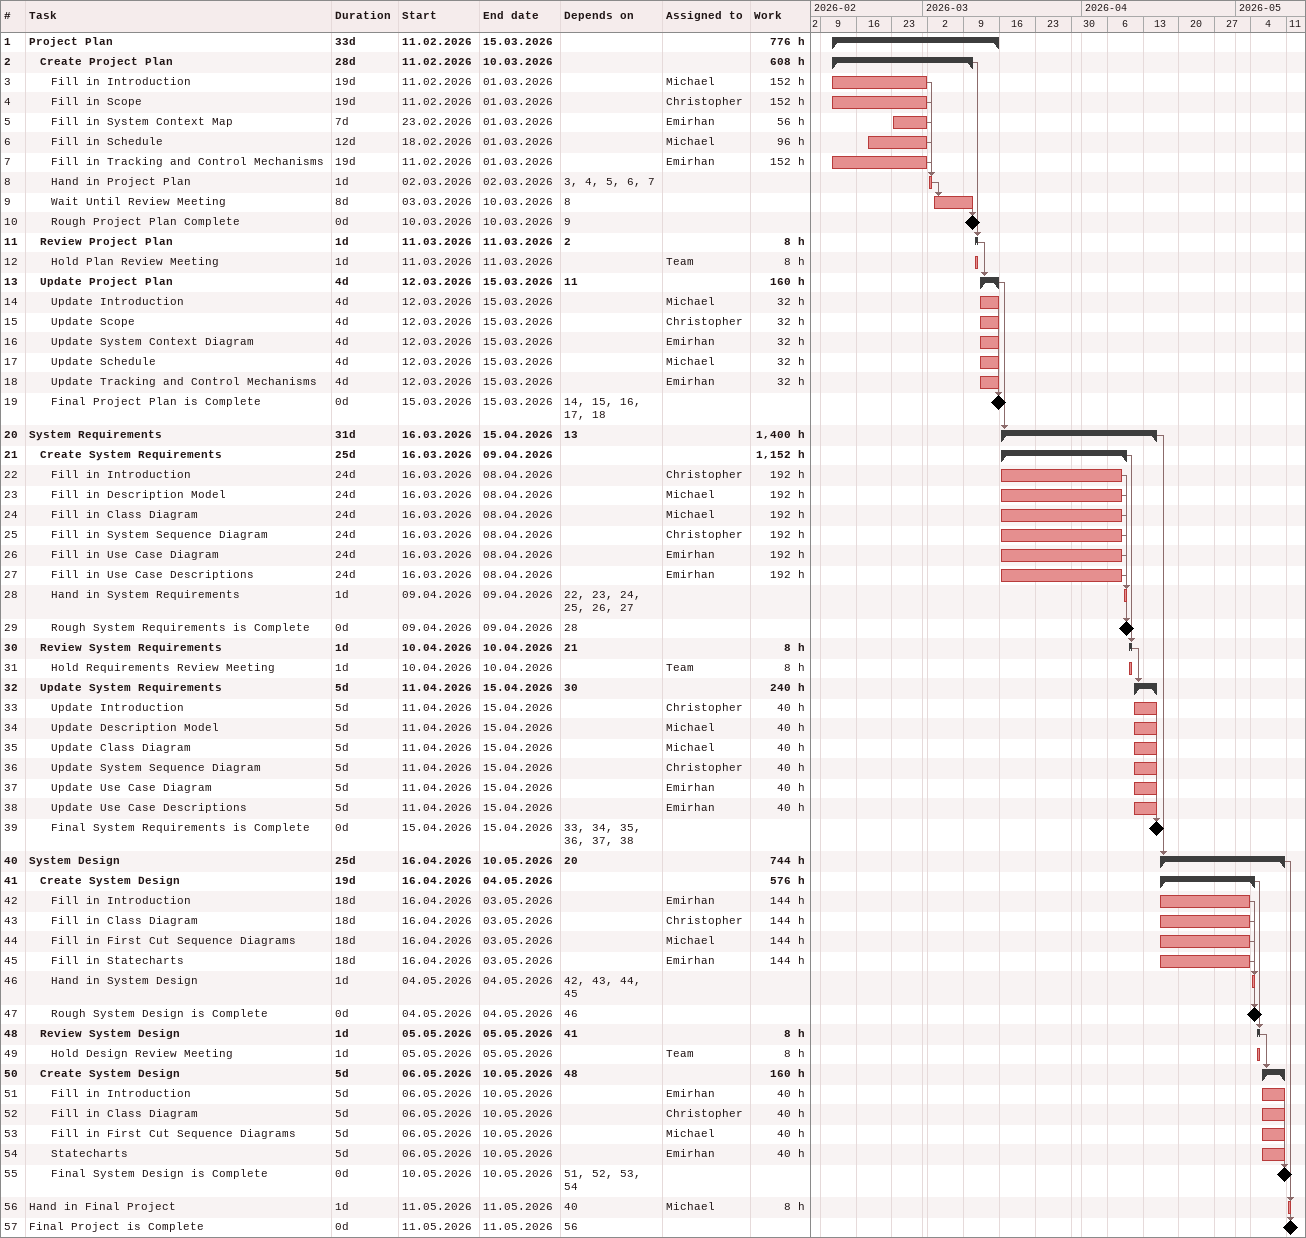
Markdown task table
| ID | Level | Task | Duration | Start | Finish | Predecessors | Resources | Work (h) |
|---|---|---|---|---|---|---|---|---|
| 1 | 1 | **Project Plan** | 33d | 2026-02-11 | 2026-03-15 |  |  | 776 |
| 2 | 2 | **Create Project Plan** | 28d | 2026-02-11 | 2026-03-10 |  |  | 608 |
| 3 | 3 | Fill in Introduction | 19d | 2026-02-11 | 2026-03-01 |  | Michael | 152 |
| 4 | 3 | Fill in Scope | 19d | 2026-02-11 | 2026-03-01 |  | Christopher | 152 |
| 5 | 3 | Fill in System Context Map | 7d | 2026-02-23 | 2026-03-01 |  | Emirhan | 56 |
| 6 | 3 | Fill in Schedule | 12d | 2026-02-18 | 2026-03-01 |  | Michael | 96 |
| 7 | 3 | Fill in Tracking and Control Mechanisms | 19d | 2026-02-11 | 2026-03-01 |  | Emirhan | 152 |
| 8 | 3 | Hand in Project Plan | 1d | 2026-03-02 | 2026-03-02 | 3, 4, 5, 6, 7 |  |  |
| 9 | 3 | Wait Until Review Meeting | 8d | 2026-03-03 | 2026-03-10 | 8 |  |  |
| 10 | 3 | Rough Project Plan Complete | 0d | 2026-03-10 | 2026-03-10 | 9 |  |  |
| 11 | 2 | **Review Project Plan** | 1d | 2026-03-11 | 2026-03-11 | 2 |  | 8 |
| 12 | 3 | Hold Plan Review Meeting | 1d | 2026-03-11 | 2026-03-11 |  | Team | 8 |
| 13 | 2 | **Update Project Plan** | 4d | 2026-03-12 | 2026-03-15 | 11 |  | 160 |
| 14 | 3 | Update Introduction | 4d | 2026-03-12 | 2026-03-15 |  | Michael | 32 |
| 15 | 3 | Update Scope | 4d | 2026-03-12 | 2026-03-15 |  | Christopher | 32 |
| 16 | 3 | Update System Context Diagram | 4d | 2026-03-12 | 2026-03-15 |  | Emirhan | 32 |
| 17 | 3 | Update Schedule | 4d | 2026-03-12 | 2026-03-15 |  | Michael | 32 |
| 18 | 3 | Update Tracking and Control Mechanisms | 4d | 2026-03-12 | 2026-03-15 |  | Emirhan | 32 |
| 19 | 3 | Final Project Plan is Complete | 0d | 2026-03-15 | 2026-03-15 | 14, 15, 16, 17, 18 |  |  |
| 20 | 1 | **System Requirements** | 31d | 2026-03-16 | 2026-04-15 | 13 |  | 1400 |
| 21 | 2 | **Create System Requirements** | 25d | 2026-03-16 | 2026-04-09 |  |  | 1152 |
| 22 | 3 | Fill in Introduction | 24d | 2026-03-16 | 2026-04-08 |  | Christopher | 192 |
| 23 | 3 | Fill in Description Model | 24d | 2026-03-16 | 2026-04-08 |  | Michael | 192 |
| 24 | 3 | Fill in Class Diagram | 24d | 2026-03-16 | 2026-04-08 |  | Michael | 192 |
| 25 | 3 | Fill in System Sequence Diagram | 24d | 2026-03-16 | 2026-04-08 |  | Christopher | 192 |
| 26 | 3 | Fill in Use Case Diagram | 24d | 2026-03-16 | 2026-04-08 |  | Emirhan | 192 |
| 27 | 3 | Fill in Use Case Descriptions | 24d | 2026-03-16 | 2026-04-08 |  | Emirhan | 192 |
| 28 | 3 | Hand in System Requirements | 1d | 2026-04-09 | 2026-04-09 | 22, 23, 24, 25, 26, 27 |  |  |
| 29 | 3 | Rough System Requirements is Complete | 0d | 2026-04-09 | 2026-04-09 | 28 |  |  |
| 30 | 2 | **Review System Requirements** | 1d | 2026-04-10 | 2026-04-10 | 21 |  | 8 |
| 31 | 3 | Hold Requirements Review Meeting | 1d | 2026-04-10 | 2026-04-10 |  | Team | 8 |
| 32 | 2 | **Update System Requirements** | 5d | 2026-04-11 | 2026-04-15 | 30 |  | 240 |
| 33 | 3 | Update Introduction | 5d | 2026-04-11 | 2026-04-15 |  | Christopher | 40 |
| 34 | 3 | Update Description Model | 5d | 2026-04-11 | 2026-04-15 |  | Michael | 40 |
| 35 | 3 | Update Class Diagram | 5d | 2026-04-11 | 2026-04-15 |  | Michael | 40 |
| 36 | 3 | Update System Sequence Diagram | 5d | 2026-04-11 | 2026-04-15 |  | Christopher | 40 |
| 37 | 3 | Update Use Case Diagram | 5d | 2026-04-11 | 2026-04-15 |  | Emirhan | 40 |
| 38 | 3 | Update Use Case Descriptions | 5d | 2026-04-11 | 2026-04-15 |  | Emirhan | 40 |
| 39 | 3 | Final System Requirements is Complete | 0d | 2026-04-15 | 2026-04-15 | 33, 34, 35, 36, 37, 38 |  |  |
| 40 | 1 | **System Design** | 25d | 2026-04-16 | 2026-05-10 | 20 |  | 744 |
| 41 | 2 | **Create System Design** | 19d | 2026-04-16 | 2026-05-04 |  |  | 576 |
| 42 | 3 | Fill in Introduction | 18d | 2026-04-16 | 2026-05-03 |  | Emirhan | 144 |
| 43 | 3 | Fill in Class Diagram | 18d | 2026-04-16 | 2026-05-03 |  | Christopher | 144 |
| 44 | 3 | Fill in First Cut Sequence Diagrams | 18d | 2026-04-16 | 2026-05-03 |  | Michael | 144 |
| 45 | 3 | Fill in Statecharts | 18d | 2026-04-16 | 2026-05-03 |  | Emirhan | 144 |
| 46 | 3 | Hand in System Design | 1d | 2026-05-04 | 2026-05-04 | 42, 43, 44, 45 |  |  |
| 47 | 3 | Rough System Design is Complete | 0d | 2026-05-04 | 2026-05-04 | 46 |  |  |
| 48 | 2 | **Review System Design** | 1d | 2026-05-05 | 2026-05-05 | 41 |  | 8 |
| 49 | 3 | Hold Design Review Meeting | 1d | 2026-05-05 | 2026-05-05 |  | Team | 8 |
| 50 | 2 | **Create System Design** | 5d | 2026-05-06 | 2026-05-10 | 48 |  | 160 |
| 51 | 3 | Fill in Introduction | 5d | 2026-05-06 | 2026-05-10 |  | Emirhan | 40 |
| 52 | 3 | Fill in Class Diagram | 5d | 2026-05-06 | 2026-05-10 |  | Christopher | 40 |
| 53 | 3 | Fill in First Cut Sequence Diagrams | 5d | 2026-05-06 | 2026-05-10 |  | Michael | 40 |
| 54 | 3 | Statecharts | 5d | 2026-05-06 | 2026-05-10 |  | Emirhan | 40 |
| 55 | 3 | Final System Design is Complete | 0d | 2026-05-10 | 2026-05-10 | 51, 52, 53, 54 |  |  |
| 56 | 1 | Hand in Final Project | 1d | 2026-05-11 | 2026-05-11 | 40 | Michael | 8 |
| 57 | 1 | Final Project is Complete | 0d | 2026-05-11 | 2026-05-11 | 56 |  |  |
